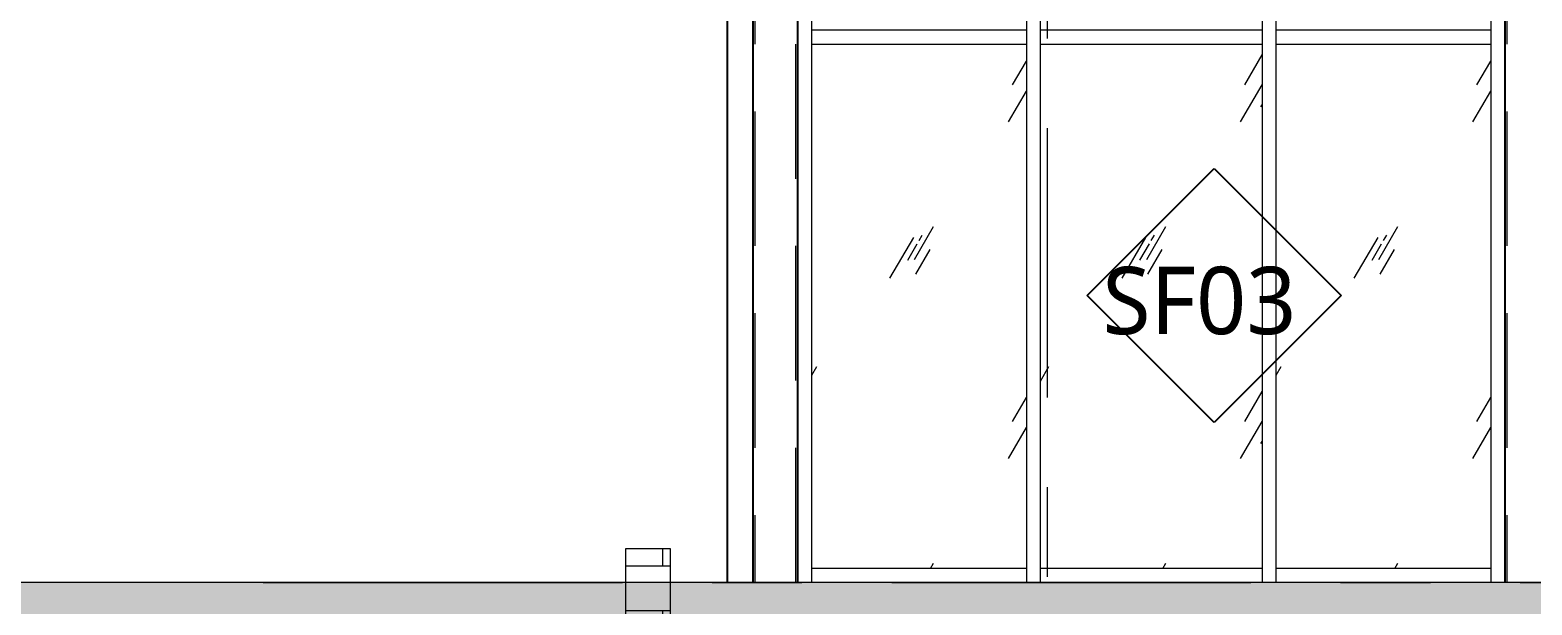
# Model space of a CAD drawing. Header units: inches. Extents: x 6 to 15224, y -733 to 6300.
# Drawn here: x 1276.9 to 1544.5, y 5105 to 5207.5 of the extents above; entities that cross this region are included whole.
import ezdxf

# ---------------------------------------------------------------- set-up
doc = ezdxf.new("R2010")
doc.units = ezdxf.units.IN
doc.header["$MEASUREMENT"] = 0
for name, pattern in [('Center 1_2_', [112, 64, -16, 16, -16]), ('Center 3_8_', [96, 48, -16, 16, -16]), ('Hidden 3_16_', [36, 24, -12])]:
    doc.linetypes.add(name, pattern=pattern)
for name, color, linetype, lineweight in [('A-ANNO-NOTE', 131, 'Continuous', 25), ('A-DETL', 90, 'Continuous', 13), ('A-DETL-GENF', 92, 'Continuous', 13), ('A-FLOR-LEVL', 51, 'Continuous', 13), ('A-GLAZ-CURT', 52, 'Continuous', 13), ('A-GLAZ-CWMG', 51, 'Continuous', 13), ('A-WALL', 113, 'Continuous', 25), ('S-COLS', 52, 'Continuous', 25), ('S-GRID', 1, 'Continuous', 13)]:
    doc.layers.add(name, color=color, linetype=linetype, lineweight=lineweight)
doc.styles.add('Open Sans_5', font='OpenSans-Regular.ttf', dxfattribs={"height": 12})

# ---------------------------------------------------------------- blocks, each defined once
blk = doc.blocks.new('HSS-Hollow Structural Section-Column-IL - HSS8X8X_375-12383870-WEST ELEVATION')
at = {"layer": 'S-COLS'}
for p, q in [((-3865.5, 5301), (-3865.5, 5237)), ((-3857.5, 5254.5), (-3857.5, 5301)), ((-3857.5, 5237), (-3857.5, 5239.51)), ((-3865.5, 5229), (-3865.5, 5109)), ((-3857.5, 5109), (-3857.5, 5229))]:
    blk.add_line(p, q, dxfattribs=at)
at = {"layer": 'S-COLS', "linetype": 'Hidden 3_16_', "lineweight": 18}
for p, q in [((-3865.15, 5301), (-3865.15, 5237)), ((-3857.85, 5254.5), (-3857.85, 5301)), ((-3857.85, 5237), (-3857.85, 5239.51)), ((-3865.15, 5229), (-3865.15, 5109)), ((-3857.85, 5109), (-3857.85, 5229))]:
    blk.add_line(p, q, dxfattribs=at)
blk = doc.blocks.new('HSS-Hollow Structural Section-Column-IL - HSS8X8X_375-V57-WEST ELEVATION')
at = {"layer": 'S-COLS'}
for p, q in [((-3731.5, 5301), (-3731.5, 5249.14)), ((-3723.5, 5254.5), (-3723.5, 5301)), ((-3723.5, 5237), (-3723.5, 5251.65)), ((-3731.5, 5244.19), (-3731.5, 5237)), ((-3731.5, 5229), (-3731.5, 5109)), ((-3723.5, 5109), (-3723.5, 5229))]:
    blk.add_line(p, q, dxfattribs=at)
at = {"layer": 'S-COLS', "linetype": 'Hidden 3_16_', "lineweight": 18}
for p, q in [((-3731.15, 5301), (-3731.15, 5248.27)), ((-3723.85, 5254.5), (-3723.85, 5301)), ((-3731.15, 5243.65), (-3731.15, 5237)), ((-3723.85, 5237), (-3723.85, 5239.51)), ((-3731.15, 5229), (-3731.15, 5109)), ((-3723.85, 5109), (-3723.85, 5229))]:
    blk.add_line(p, q, dxfattribs=at)
blk = doc.blocks.new('System Panel - Glazed-20066307-WEST ELEVATION')
at = {"layer": 'A-GLAZ-CURT'}
h = blk.add_hatch(dxfattribs=at)
h.set_pattern_fill('FP_126', color=256, style=0, pattern_type=2)
h.set_pattern_definition([(59.808, (-3828.378, 5198.056), (144.0017, 239.99866), [9, -754.581]), (59.808, (-3829.112, 5191.443), (144.0017, 239.99866), [12, -751.581]), (59.808, (-3823.927, 5196.873), (144.0017, 239.99866), [6, -757.581]), (59.808, (-3825.516, 5194.094), (144.0017, 239.99866), [2, -761.581]), (59.808, (-3822.821, 5194.848), (144.0017, 239.99866), [15, -748.581]), (59.808, (-3797.403, 5164.654), (144.0017, 239.99866), [5.063, -758.519]), (59.808, (-3797.844, 5166.918), (144.0017, 239.99866), [6.75, -756.831]), (59.808, (-3799.053, 5166.775), (144.0017, 239.99866), [3.375, -760.206]), (59.808, (-3797.022, 5170.279), (144.0017, 239.99866), [1.125, -762.456]), (59.808, (-3802.236, 5163.547), (144.0017, 239.99866), [8.437, -755.144])])
h.paths.add_polyline_path([(-3855, 5111.5), (-3816.75, 5111.5), (-3816.75, 5205), (-3855, 5205), (-3855, 5119.87)])
blk = doc.blocks.new('Rectangular Mullion - 2 1_2_ x 5_-20066109-WEST ELEVATION')
at = {"layer": 'A-GLAZ-CWMG'}
for q in [(-3825.8125, 5111.5), (-3816.75, 5109)]:
    blk.add_line((-3816.75, 5111.5), q, dxfattribs=at)
blk = doc.blocks.new('Rectangular Mullion - 2 1_2_ x 5_-12386204-WEST ELEVATION')
at = {"layer": 'A-GLAZ-CWMG'}
for p, q in [((-3734, 5227.75), (-3734, 5206.25)), ((-3731.5, 5206.25), (-3731.5, 5227.75))]:
    blk.add_line(p, q, dxfattribs=at)
blk = doc.blocks.new('Rectangular Mullion - 2 1_2_ x 5_-20066111-WEST ELEVATION')
at = {"layer": 'A-GLAZ-CWMG'}
for p, q in [((-3816.75, 5207.5), (-3825.8125, 5207.5)), ((-3816.75, 5207.5), (-3816.75, 5205)), ((-3825.8125, 5205), (-3816.75, 5205))]:
    blk.add_line(p, q, dxfattribs=at)
blk = doc.blocks.new('Rectangular Mullion - 2 1_2_ x 5_-20065414-WEST ELEVATION')
at = {"layer": 'A-GLAZ-CWMG'}
for p in [(-3855, 5109), (-3825.8125, 5111.5)]:
    blk.add_line(p, (-3855, 5111.5), dxfattribs=at)
blk = doc.blocks.new('Rectangular Mullion - 2 1_2_ x 5_-20066308-WEST ELEVATION')
at = {"layer": 'A-GLAZ-CWMG'}
for p, q in [((-3734, 5206.25), (-3734, 5109)), ((-3731.5, 5109), (-3731.5, 5206.25))]:
    blk.add_line(p, q, dxfattribs=at)
blk = doc.blocks.new('Rectangular Mullion - 2 1_2_ x 5_-20066309-WEST ELEVATION')
at = {"layer": 'A-GLAZ-CWMG'}
for p, q in [((-3857.5, 5206.25), (-3857.5, 5109)), ((-3855, 5109), (-3855, 5206.25))]:
    blk.add_line(p, q, dxfattribs=at)
blk = doc.blocks.new('Rectangular Mullion - 2 1_2_ x 5_-20065415-WEST ELEVATION')
at = {"layer": 'A-GLAZ-CWMG'}
for p, q in [((-3855, 5205), (-3855, 5207.5)), ((-3825.8125, 5207.5), (-3855, 5207.5)), ((-3855, 5205), (-3825.8125, 5205))]:
    blk.add_line(p, q, dxfattribs=at)
blk = doc.blocks.new('Rectangular Mullion - 2 1_2_ x 5_-12386209-WEST ELEVATION')
at = {"layer": 'A-GLAZ-CWMG'}
for p, q in [((-3857.5, 5227.75), (-3857.5, 5206.25)), ((-3855, 5206.25), (-3855, 5227.75))]:
    blk.add_line(p, q, dxfattribs=at)
blk = doc.blocks.new('System Panel - Glazed-20066310-WEST ELEVATION')
at = {"layer": 'A-GLAZ-CURT'}
h = blk.add_hatch(dxfattribs=at)
h.set_pattern_fill('FP_129', color=256, style=0, pattern_type=2)
h.set_pattern_definition([(59.808, (-3787.003, 5198.056), (144.0017, 239.99866), [9, -754.581]), (59.808, (-3787.737, 5191.443), (144.0017, 239.99866), [12, -751.581]), (59.808, (-3782.552, 5196.873), (144.0017, 239.99866), [6, -757.581]), (59.808, (-3784.141, 5194.094), (144.0017, 239.99866), [2, -761.581]), (59.808, (-3781.446, 5194.848), (144.0017, 239.99866), [15, -748.581]), (59.808, (-3756.028, 5164.654), (144.0017, 239.99866), [5.063, -758.519]), (59.808, (-3756.469, 5166.918), (144.0017, 239.99866), [6.75, -756.831]), (59.808, (-3757.678, 5166.775), (144.0017, 239.99866), [3.375, -760.206]), (59.808, (-3755.647, 5170.279), (144.0017, 239.99866), [1.125, -762.456]), (59.808, (-3760.861, 5163.547), (144.0017, 239.99866), [8.437, -755.144])])
h.paths.add_polyline_path([(-3798.75, 5111.5), (-3774.75, 5111.5), (-3774.75, 5205), (-3814.25, 5205), (-3814.25, 5111.5), (-3801, 5111.5)])
blk = doc.blocks.new('Rectangular Mullion - 2 1_2_ x 5_-20066276-WEST ELEVATION')
at = {"layer": 'A-GLAZ-CWMG'}
for p, q in [((-3814.25, 5109), (-3814.25, 5111.5)), ((-3774.75, 5111.5), (-3814.25, 5111.5)), ((-3774.75, 5111.5), (-3774.75, 5109))]:
    blk.add_line(p, q, dxfattribs=at)
blk = doc.blocks.new('Rectangular Mullion - 2 1_2_ x 5_-20066277-WEST ELEVATION')
at = {"layer": 'A-GLAZ-CWMG'}
for p, q in [((-3814.25, 5205), (-3814.25, 5207.5)), ((-3774.75, 5207.5), (-3814.25, 5207.5)), ((-3774.75, 5207.5), (-3774.75, 5205)), ((-3814.25, 5205), (-3774.75, 5205))]:
    blk.add_line(p, q, dxfattribs=at)
blk = doc.blocks.new('Rectangular Mullion - 2 1_2_ x 5_-20066306-WEST ELEVATION')
at = {"layer": 'A-GLAZ-CWMG'}
for p, q in [((-3816.75, 5206.25), (-3816.75, 5109)), ((-3814.25, 5109), (-3814.25, 5206.25))]:
    blk.add_line(p, q, dxfattribs=at)
blk = doc.blocks.new('Rectangular Mullion - 2 1_2_ x 5_-12386201-WEST ELEVATION')
at = {"layer": 'A-GLAZ-CWMG'}
for p, q in [((-3816.75, 5227.75), (-3816.75, 5206.25)), ((-3814.25, 5206.25), (-3814.25, 5227.75))]:
    blk.add_line(p, q, dxfattribs=at)
blk = doc.blocks.new('System Panel - Glazed-20066311-WEST ELEVATION')
at = {"layer": 'A-GLAZ-CURT'}
h = blk.add_hatch(dxfattribs=at)
h.set_pattern_fill('FP_132', color=256, style=0, pattern_type=2)
h.set_pattern_definition([(59.808, (-3745.628, 5198.056), (144.0017, 239.99866), [9, -754.581]), (59.808, (-3746.362, 5191.443), (144.0017, 239.99866), [12, -751.581]), (59.808, (-3741.177, 5196.873), (144.0017, 239.99866), [6, -757.581]), (59.808, (-3742.766, 5194.094), (144.0017, 239.99866), [2, -761.581]), (59.808, (-3740.071, 5194.848), (144.0017, 239.99866), [15, -748.581]), (59.808, (-3714.653, 5164.654), (144.0017, 239.99866), [5.063, -758.519]), (59.808, (-3715.094, 5166.918), (144.0017, 239.99866), [6.75, -756.831]), (59.808, (-3716.303, 5166.775), (144.0017, 239.99866), [3.375, -760.206]), (59.808, (-3714.272, 5170.279), (144.0017, 239.99866), [1.125, -762.456]), (59.808, (-3719.486, 5163.547), (144.0017, 239.99866), [8.437, -755.144])])
h.paths.add_polyline_path([(-3761.75, 5111.5), (-3734, 5111.5), (-3734, 5205), (-3772.25, 5205), (-3772.25, 5111.5)])
blk = doc.blocks.new('Rectangular Mullion - 2 1_2_ x 5_-20066119-WEST ELEVATION')
at = {"layer": 'A-GLAZ-CWMG'}
for p, q in [((-3772.25, 5109), (-3772.25, 5111.5)), ((-3734, 5111.5), (-3772.25, 5111.5)), ((-3734, 5111.5), (-3734, 5109))]:
    blk.add_line(p, q, dxfattribs=at)
blk = doc.blocks.new('Rectangular Mullion - 2 1_2_ x 5_-20066120-WEST ELEVATION')
at = {"layer": 'A-GLAZ-CWMG'}
for p, q in [((-3772.25, 5205), (-3772.25, 5207.5)), ((-3734, 5207.5), (-3772.25, 5207.5)), ((-3734, 5207.5), (-3734, 5205)), ((-3772.25, 5205), (-3734, 5205))]:
    blk.add_line(p, q, dxfattribs=at)
blk = doc.blocks.new('SYM Window Tag-Dumb-AM - Window Tag - Dumb-23030-WEST ELEVATION')
at = {"layer": 'A-ANNO-NOTE'}
for p, q in [((-3805.91, 5160.19), (-3783.28, 5182.82)), ((-3783.28, 5182.82), (-3760.65, 5160.19)), ((-3783.28, 5137.56), (-3805.91, 5160.19)), ((-3760.65, 5160.19), (-3783.28, 5137.56))]:
    blk.add_line(p, q, dxfattribs=at)

msp = doc.modelspace()

# ---------------------------------------------------------------- hatches: boundary and pattern name
at = {"layer": 'A-DETL-GENF'}
h = msp.add_hatch(dxfattribs=at)
h.set_pattern_fill('FP_141', color=47, style=0, pattern_type=2)
h.set_pattern_definition([(0, (3669.645, 0), (0, 8), []), (90, (3669.645, 0), (-8, 8), [8, -8])])
h.paths.add_polyline_path([(1382.98416239, 5070), (1390.98416239, 5070), (1390.98416239, 5115), (1382.98416239, 5115), (1382.98416239, 5074.48331859)])
h = msp.add_hatch(dxfattribs=at)
h.set_pattern_fill('FP_140', color=8, style=0, pattern_type=2)
h.set_pattern_definition([(50, (3669.645, 0), (18.362056, -1.60683), [1.92, -21.12]), (355, (3669.645, 0), (-3.55226, 19.255874), [1.536, -16.896]), (100.451, (3671.175, -0.134), (14.81021, 17.649286), [1.632, -17.949]), (46.184, (3669.645, 5.12), (27.32125, -4.237615), [2.88, -31.68]), (96.636, (3671.922, 4.767), (23.92754, 24.93717), [2.448, -26.924]), (351.184, (3669.645, 5.12), (23.92765, 24.93743), [2.304, -25.344]), (21, (3672.205, 3.84), (15.28081, -10.307465), [1.92, -21.12]), (326, (3672.205, 3.84), (6.22856, 18.563735), [1.536, -16.896]), (71.451, (3673.479, 2.981), (21.509846, 8.25628), [1.632, -17.949]), (37.5, (3669.6447, 0), (0.311095, 8.5225365), [0.16896, -16.522, 0.16896, -16.983, -16.96]), (37.5, (3669.6447, 0), (0.311095, 8.5225365), [-33.843, 0.16896, -16.791]), (7.5, (3669.645, 0), (6.734636, 10.097431), [0.16896, -9.61, 0.16896, -16.138, -6.464]), (7.5, (3669.645, 0), (6.734636, 10.097431), [-26.086, 0.16896, -6.295]), (327.5, (3663.936, 0), (13.666107, -0.577186), [0.16896, -6.231, 0.16896, -19.799, -26.496]), (327.5, (3663.936, 0), (13.666107, -0.577186), [-26.368, 0.16896, -26.327]), (317.5, (3661.376, 0), (14.929853, 2.562859), [0.16896, -8.151, 0.16896, -13.092, -18.816]), (317.5, (3661.376, 0), (14.929853, 2.562859), [-21.581, 0.16896, -18.647])])
h.paths.add_polyline_path([(1446.17166239, 5070), (1730.85916239, 5070), (1730.85916239, 5109), (1223.70681864, 5109), (1223.70681864, 5101), (1211.70681864, 5101), (1211.70681864, 5093), (1199.70681864, 5093), (1199.70681864, 5085), (1187.70681864, 5085), (1187.70681864, 5077), (1175.70681864, 5077), (1175.70681864, 5070), (1442.4531246, 5070)])

# ---------------------------------------------------------------- linework, layer by layer
at = {"layer": 'A-DETL', "lineweight": 18}
for p, q in [((1390.98416239, 5115), (1382.98416239, 5115)), ((1382.98416239, 5115), (1382.98416239, 5070)), ((1390.98416239, 5070), (1390.98416239, 5115)), ((1730.85916239, 5109), (1223.70681864, 5109))]:
    msp.add_line(p, q, dxfattribs=at)
at = {"layer": 'A-FLOR-LEVL', "linetype": 'Center 1_2_'}
msp.add_line((1318.4277019, 5109), (5455.71284829, 5109), dxfattribs=at)
at = {"layer": 'A-WALL'}
msp.add_line((1401.17166239, 5109), (1401.17166239, 5229), dxfattribs=at)
at = {"layer": 'S-GRID', "linetype": 'Center 3_8_'}
msp.add_line((1458.17166239, 4950), (1458.17166239, 6251.21253225), dxfattribs=at)

# ---------------------------------------------------------------- block references
at = {"layer": 'A-ANNO-NOTE'}
msp.add_blockref('SYM Window Tag-Dumb-AM - Window Tag - Dumb-23030-WEST ELEVATION', (5271.17166239, 0), dxfattribs=at)
at = {"layer": 'A-GLAZ-CURT'}
for name in ['System Panel - Glazed-20066307-WEST ELEVATION', 'System Panel - Glazed-20066310-WEST ELEVATION', 'System Panel - Glazed-20066311-WEST ELEVATION']:
    msp.add_blockref(name, (5271.17166239, 0), dxfattribs=at)
at = {"layer": 'A-GLAZ-CWMG'}
for name, p in [('Rectangular Mullion - 2 1_2_ x 5_-12386209-WEST ELEVATION', (5271.17166239, 0)), ('Rectangular Mullion - 2 1_2_ x 5_-12386201-WEST ELEVATION', (5271.17166239, 0)), ('Rectangular Mullion - 2 1_2_ x 5_-12386201-WEST ELEVATION', (5313.17166238, 0)), ('Rectangular Mullion - 2 1_2_ x 5_-12386204-WEST ELEVATION', (5271.17166239, 0)), ('Rectangular Mullion - 2 1_2_ x 5_-20066309-WEST ELEVATION', (5271.17166239, 0)), ('Rectangular Mullion - 2 1_2_ x 5_-20065415-WEST ELEVATION', (5271.17166239, 0)), ('Rectangular Mullion - 2 1_2_ x 5_-20066111-WEST ELEVATION', (5271.17166239, 0)), ('Rectangular Mullion - 2 1_2_ x 5_-20066306-WEST ELEVATION', (5271.17166239, 0)), ('Rectangular Mullion - 2 1_2_ x 5_-20066277-WEST ELEVATION', (5271.17166239, 0)), ('Rectangular Mullion - 2 1_2_ x 5_-20066306-WEST ELEVATION', (5313.17166238, 0)), ('Rectangular Mullion - 2 1_2_ x 5_-20066120-WEST ELEVATION', (5271.17166239, 0)), ('Rectangular Mullion - 2 1_2_ x 5_-20066308-WEST ELEVATION', (5271.17166239, 0)), ('Rectangular Mullion - 2 1_2_ x 5_-20065414-WEST ELEVATION', (5271.17166239, 0)), ('Rectangular Mullion - 2 1_2_ x 5_-20066109-WEST ELEVATION', (5271.17166239, 0)), ('Rectangular Mullion - 2 1_2_ x 5_-20066276-WEST ELEVATION', (5271.17166239, 0)), ('Rectangular Mullion - 2 1_2_ x 5_-20066119-WEST ELEVATION', (5271.17166239, 0))]:
    msp.add_blockref(name, p, dxfattribs=at)
at = {"layer": 'S-COLS', "linetype": 'Hidden 3_16_', "lineweight": 18}
for name in ['HSS-Hollow Structural Section-Column-IL - HSS8X8X_375-12383870-WEST ELEVATION', 'HSS-Hollow Structural Section-Column-IL - HSS8X8X_375-V57-WEST ELEVATION']:
    msp.add_blockref(name, (5271.17166239, 0), dxfattribs=at)

# ---------------------------------------------------------------- texts
at = {"layer": 'A-ANNO-NOTE', "lineweight": 13, "insert": (1467.9769635, 5165.28268712), "char_height": 12, "width": 45.248, "attachment_point": 1, "style": 'Open Sans_5'}
msp.add_mtext('SF03', dxfattribs=at)

doc.saveas('drawing.dxf')
